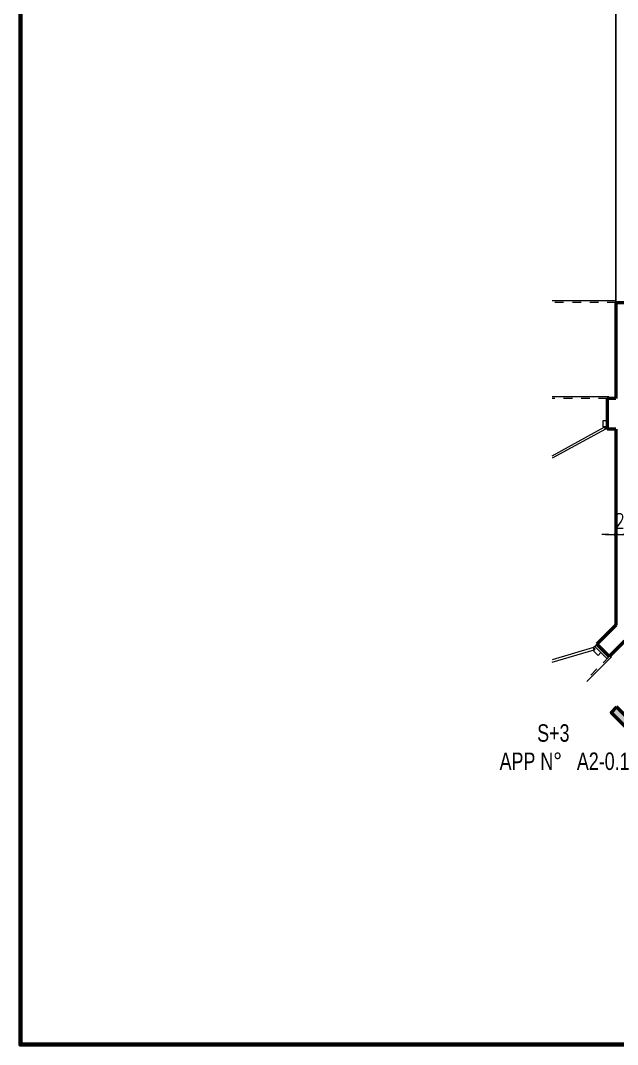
# Model space of a CAD drawing. Header units: millimetres. Extents: x 906 to 2482, y -1290 to -637.
# Drawn here: x 2027.84 to 2034.68, y -1289.76 to -1278.02 of the extents above; entities that cross this region are included whole.
import ezdxf

# ---------------------------------------------------------------- set-up
doc = ezdxf.new("R2010")
doc.units = ezdxf.units.MM
doc.linetypes.add('CONTINU', pattern=[0])
doc.linetypes.add('HIDDEN', pattern=[0.375, 0.25, -0.125])
doc.layers.get('DEFPOINTS').update_dxf_attribs({"color": 255, "lineweight": 13})
for name, color, linetype, lineweight in [('A-signe', 7, 'Continuous', 9), ('APPUITS', 7, 'Continuous', 18), ('DIM.', 4, 'Continuous', 25), ('interrompu', 7, 'HIDDEN', 15), ('MENUISERIE', 7, 'Continuous', 13), ('MUR 0.25', 7, 'Continuous', 25), ('MUR 0.30', 7, 'Continuous', 30), ('MUR 0.5', 7, 'Continuous', 50), ('mur-fort', 7, 'Continuous', 60), ('TEXTE', 7, 'Continuous', 20)]:
    doc.layers.add(name, color=color, linetype=linetype, lineweight=lineweight)
doc.layers.add('teinte 5', color=7, linetype='Continuous', true_color=0x3d3d00)
doc.styles.add('atef', font='romans.shx', dxfattribs={"width": 0.8})
doc.styles.add('STYLE4', font='swisscl.ttf')
doc.dimstyles.new('COTEXT', dxfattribs={"dimscale": 0, "dimtxt": 0.17, "dimasz": 0.08, "dimexe": 0.015, "dimexo": 0.015, "dimgap": 0.07, "dimtad": 1, "dimdec": 0, "dimlfac": 100, "dimzin": 0, "dimdsep": 46, "dimtxsty": 'atef', "dimblk": 'SIG2', "dimcen": 0.15, "dimse1": 1, "dimse2": 1, "dimclrd": 256, "dimclre": 6, "dimclrt": 2, "dimadec": 0, "dimazin": 0, "dimtfac": 0.5, "dimtdec": 0, "dimtix": 1, "dimtmove": 2, "dimatfit": 1, "dimldrblk": 'SIG2', "dimfxl": 0.18, "dimtolj": 1, "dimtzin": 0, "dimlwd": 18, "dimarcsym": 0})

# ---------------------------------------------------------------- blocks, each defined once
blk = doc.blocks.new('SIG2')
at = {"layer": 'A-signe'}
for p, q in [((0, 1.5), (0, 0.5)), ((-1.5, 0), (-0.5, 0)), ((-0.5, 0), (0.5, 0)), ((0, 0.5), (0, -0.5)), ((0.5, 0), (1.5, 0)), ((0, -0.5), (0, -1.5))]:
    blk.add_line(p, q, dxfattribs=at)
at = {"layer": 'A-signe', "const_width": 0.3}
blk.add_lwpolyline([(-0.15, 0, 1), (0.15, 0, 1)], format="xyb", close=True, dxfattribs=at)
blk = doc.blocks.new('*D117')
at = {"layer": 'DEFPOINTS', "color": 0, "transparency": 16777216}
for p in [(2034.666, -1283.103), (2034.866, -1283.152), (2034.866, -1283.911)]:
    blk.add_point(p, dxfattribs=at)
at = {"layer": 'DIM.', "lineweight": 18, "transparency": 16777216}
for p, q in [((2034.586, -1283.911), (2034.506, -1283.911)), ((2034.666, -1283.911), (2034.866, -1283.911)), ((2034.946, -1283.911), (2035.026, -1283.911))]:
    blk.add_line(p, q, dxfattribs=at)
at = {"layer": 'DIM.', "lineweight": 18, "transparency": 16777216, "xscale": 0.08, "yscale": 0.08, "zscale": 0.08}
blk.add_blockref('SIG2', (2034.666, -1283.911), dxfattribs=at)
at = {"layer": 'DIM.', "lineweight": 18, "transparency": 16777216, "xscale": 0.08, "yscale": 0.08, "zscale": 0.08, "rotation": 180}
blk.add_blockref('SIG2', (2034.866, -1283.911), dxfattribs=at)
at = {"layer": 'DIM.', "color": 2, "transparency": 16777216, "insert": (2034.766, -1283.756), "char_height": 0.17, "attachment_point": 5, "style": 'atef'}
blk.add_mtext('\\A1;20', dxfattribs=at)

msp = doc.modelspace()

# ---------------------------------------------------------------- hatches: boundary and pattern name
at = {"layer": 'teinte 5', "linetype": 'CONTINU'}
h = msp.add_hatch(color=256, dxfattribs=at)
h.dxf.hatch_style = 1
h.paths.add_polyline_path([(2035.057, -1286.214), (2035.021, -1285.896), (2034.88, -1286.037)])
h.paths.add_polyline_path([(2034.788, -1286.129), (2034.85, -1286.067), (2034.674, -1285.89), (2034.612, -1285.952)])

# ---------------------------------------------------------------- linework, layer by layer
at = {"layer": 'APPUITS'}
msp.add_line((2034.666, -1281.233), (2033.934, -1281.233), dxfattribs=at)
for points in [[(2034.586, -1282.353), (2034.586, -1282.333), (2033.934, -1282.333)], [(2034.6, -1285.301), (2034.614, -1285.315), (2034.332, -1285.598)]]:
    msp.add_lwpolyline(points, dxfattribs=at)
at = {"layer": 'interrompu', "ltscale": 0.2}
for p, q in [((2034.666, -1281.253), (2033.934, -1281.253)), ((2034.566, -1282.353), (2033.934, -1282.353)), ((2034.589, -1285.313), (2034.321, -1285.581))]:
    msp.add_line(p, q, dxfattribs=at)
at = {"layer": 'MENUISERIE'}
for p, q in [((2033.934, -1283.009), (2034.533, -1282.681)), ((2034.546, -1282.703), (2033.934, -1283.038)), ((2034.533, -1282.681), (2034.546, -1282.703)), ((2034.408, -1285.21), (2033.934, -1285.349)), ((2033.934, -1285.375), (2034.415, -1285.234)), ((2034.415, -1285.234), (2034.408, -1285.21))]:
    msp.add_line(p, q, dxfattribs=at)
for points in [[(2034.566, -1282.703), (2034.546, -1282.703), (2034.546, -1282.678), (2034.521, -1282.678), (2034.521, -1282.603), (2034.566, -1282.603)], [(2034.423, -1285.196), (2034.408, -1285.21), (2034.426, -1285.228), (2034.408, -1285.246), (2034.462, -1285.299), (2034.493, -1285.267)]]:
    msp.add_lwpolyline(points, dxfattribs=at)
msp.add_lwpolyline([(2034.447, -1285.171), (2034.423, -1285.196), (2034.564, -1285.337), (2034.589, -1285.313), (2034.578, -1285.302), (2034.571, -1285.309), (2034.451, -1285.189), (2034.458, -1285.182)], close=True, dxfattribs=at)
at = {"layer": 'MUR 0.25'}
for q in [(2034.666, -1270.225), (2034.666, -1273.887)]:
    msp.add_line((2034.666, -1281.253), q, dxfattribs=at)
at = {"layer": 'MUR 0.30', "linetype": 'Continuous', "lineweight": 50}
msp.add_lwpolyline([(2034.674, -1285.89), (2034.612, -1285.952), (2034.965, -1286.305), (2035.027, -1286.243)], close=True, dxfattribs=at)
at = {"layer": 'MUR 0.5'}
for p, q in [((2034.666, -1281.253), (2034.666, -1282.353)), ((2034.666, -1281.253), (2034.866, -1281.253)), ((2034.666, -1282.353), (2034.566, -1282.353)), ((2034.566, -1282.353), (2034.566, -1282.703)), ((2034.666, -1282.703), (2034.566, -1282.703)), ((2034.666, -1282.703), (2034.666, -1284.953)), ((2034.666, -1284.953), (2034.447, -1285.171)), ((2034.447, -1285.171), (2034.589, -1285.313)), ((2034.766, -1285.136), (2034.589, -1285.313))]:
    msp.add_line(p, q, dxfattribs=at)
at = {"layer": 'mur-fort'}
msp.add_lwpolyline([(2027.836, -1268.864), (2027.836, -1289.762), (2058.023, -1289.762), (2058.023, -1268.864)], close=True, dxfattribs=at)
msp.add_lwpolyline([(2051.85, -1268.864), (2027.836, -1268.864), (2027.836, -1289.762), (2051.85, -1289.762), (2051.85, -1273.07)], dxfattribs=at)

# ---------------------------------------------------------------- texts
at = {"layer": 'TEXTE', "color": 7, "style": 'STYLE4'}
for s, p in [('S+3', (2033.763, -1286.289)), (' APP N°   A2-0.1', (2033.275, -1286.613))]:
    msp.add_text(s, height=0.2, dxfattribs=at).set_placement(p)

# ---------------------------------------------------------------- dimensions: what is measured, and where the dimension line sits
at = {"layer": 'DIM.'}
dim = msp.add_linear_dim(base=(2034.866, -1283.911), p1=(2034.666, -1283.103), p2=(2034.866, -1283.152), dimstyle='COTEXT', override={"dimscale": 1}, dxfattribs=at)
dim.commit()
dim.dimension.update_dxf_attribs({"geometry": '*D117', "text_midpoint": (2034.766, -1283.756)})

doc.saveas('drawing.dxf')
